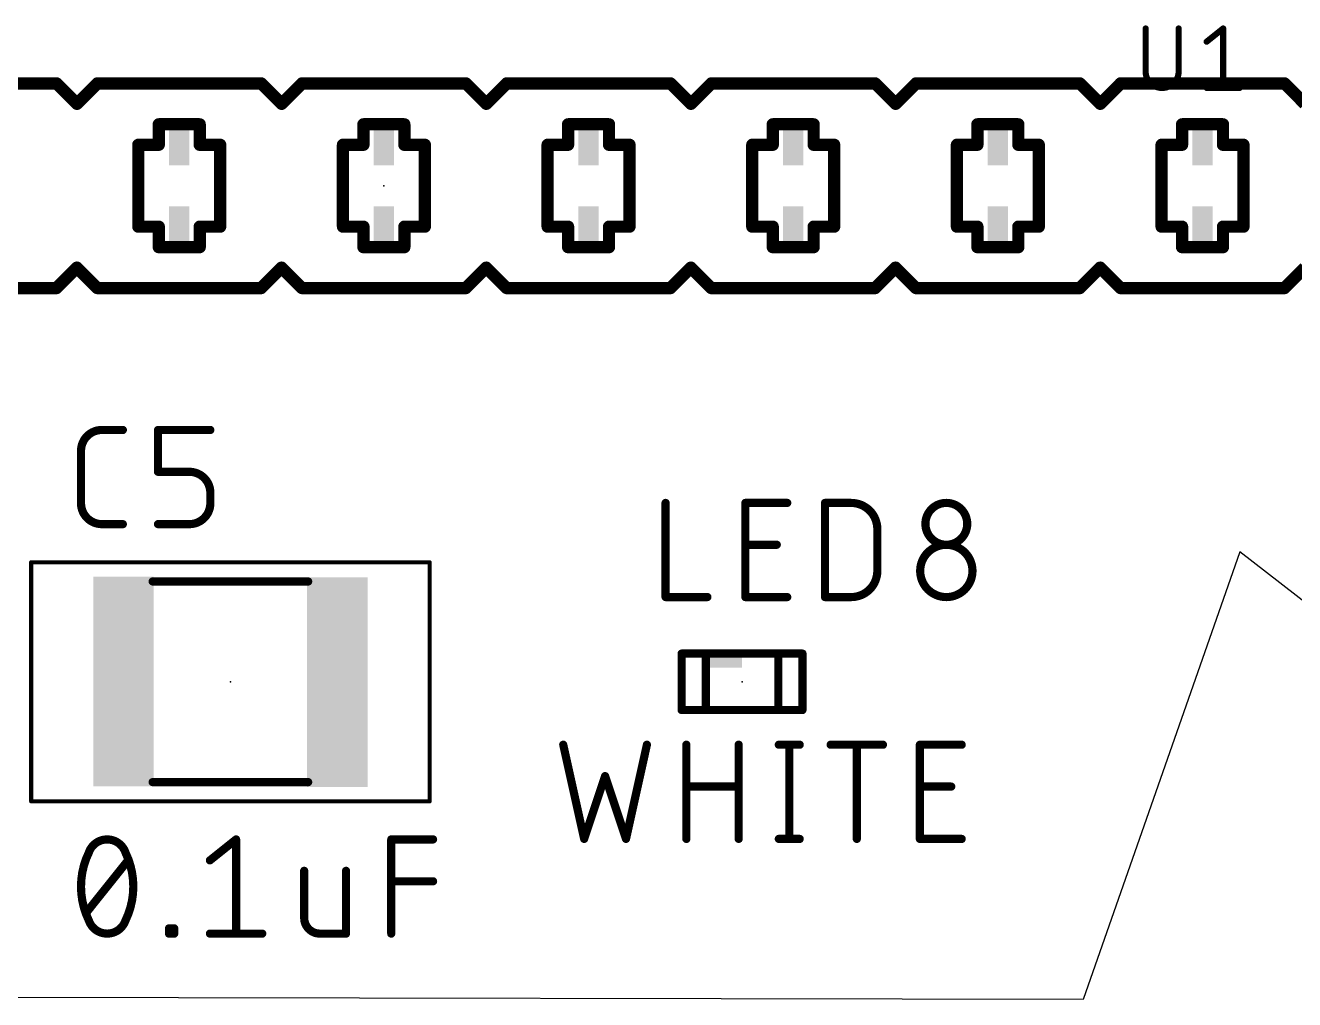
# Model space of a CAD drawing. Extents: x 0 to 116, y 0 to 46.
# Drawn here: x 53.34 to 69.09, y 0.06 to 12.15 of the extents above; entities that cross this region are included whole.
import ezdxf

# ---------------------------------------------------------------- set-up
doc = ezdxf.new("R2010")
doc.units = 0
for name, color, linetype in [('20', 31, 'CONTINUOUS'), ('21', 253, 'CONTINUOUS'), ('23', 53, 'CONTINUOUS'), ('25', 253, 'CONTINUOUS'), ('27', 253, 'CONTINUOUS'), ('39', 12, 'CONTINUOUS'), ('51', 253, 'CONTINUOUS')]:
    doc.layers.add(name, color=color, linetype=linetype)

# ---------------------------------------------------------------- blocks, each defined once
blk = doc.blocks.new('RECT')
blk.add_solid([(-0.5, -0.5), (0.5, -0.5), (-0.5, 0.5), (0.5, 0.5)])

msp = doc.modelspace()

# ---------------------------------------------------------------- linework, layer by layer
at = {"layer": '20'}
for p, q in [((68.4096, 5.6197), (66.4631, 0.0628)), ((75.5362, 0.0628), (68.4096, 5.6197)), ((66.4631, 0.0628), (31.6147, 0.1256))]:
    msp.add_line(p, q, dxfattribs=at)
at = {"layer": '21'}
for points, const_width in [([(53.721, 11.43), (51.689, 11.43)], 0.1524), ([(53.975, 11.176), (53.721, 11.43)], 0.1524), ([(54.229, 11.43), (53.975, 11.176)], 0.1524), ([(56.261, 11.43), (54.229, 11.43)], 0.1524), ([(56.515, 11.176), (56.261, 11.43)], 0.1524), ([(56.769, 11.43), (56.515, 11.176)], 0.1524), ([(58.801, 11.43), (56.769, 11.43)], 0.1524), ([(59.055, 11.176), (58.801, 11.43)], 0.1524), ([(59.309, 11.43), (59.055, 11.176)], 0.1524), ([(61.341, 11.43), (59.309, 11.43)], 0.1524), ([(61.595, 11.176), (61.341, 11.43)], 0.1524), ([(61.849, 11.43), (61.595, 11.176)], 0.1524), ([(63.881, 11.43), (61.849, 11.43)], 0.1524), ([(64.135, 11.176), (63.881, 11.43)], 0.1524), ([(64.389, 11.43), (64.135, 11.176)], 0.1524), ([(66.421, 11.43), (64.389, 11.43)], 0.1524), ([(66.675, 11.176), (66.421, 11.43)], 0.1524), ([(66.929, 11.43), (66.675, 11.176)], 0.1524), ([(68.961, 11.43), (66.929, 11.43)], 0.1524), ([(69.215, 11.176), (68.961, 11.43)], 0.1524), ([(53.721, 8.89), (53.975, 9.144)], 0.1524), ([(53.975, 9.144), (54.229, 8.89)], 0.1524), ([(56.261, 8.89), (56.515, 9.144)], 0.1524), ([(56.515, 9.144), (56.769, 8.89)], 0.1524), ([(58.801, 8.89), (59.055, 9.144)], 0.1524), ([(59.055, 9.144), (59.309, 8.89)], 0.1524), ([(61.341, 8.89), (61.595, 9.144)], 0.1524), ([(61.595, 9.144), (61.849, 8.89)], 0.1524), ([(63.881, 8.89), (64.135, 9.144)], 0.1524), ([(64.135, 9.144), (64.389, 8.89)], 0.1524), ([(66.421, 8.89), (66.675, 9.144)], 0.1524), ([(66.675, 9.144), (66.929, 8.89)], 0.1524), ([(68.961, 8.89), (69.215, 9.144)], 0.1524), ([(51.689, 8.89), (53.721, 8.89)], 0.1524), ([(54.229, 8.89), (56.261, 8.89)], 0.1524), ([(56.769, 8.89), (58.801, 8.89)], 0.1524), ([(59.309, 8.89), (61.341, 8.89)], 0.1524), ([(61.849, 8.89), (63.881, 8.89)], 0.1524), ([(64.389, 8.89), (66.421, 8.89)], 0.1524), ([(66.929, 8.89), (68.961, 8.89)], 0.1524), ([(62.03, 4.3557), (62.43, 4.3557)], 0.1016), ([(62.03, 3.6557), (62.43, 3.6557)], 0.1016)]:
    msp.add_lwpolyline(points, dxfattribs=dict(at, const_width=const_width))
for points, const_width in [([(53.7479, 11.4569, 1), (53.6941, 11.4031)], 0.0762), ([(53.721, 11.3919, 1), (53.721, 11.4681)], 0.0762), ([(54.229, 11.4681, 1), (54.229, 11.3919)], 0.0762), ([(54.2559, 11.4031, 1), (54.2021, 11.4569)], 0.0762), ([(56.2879, 11.4569, 1), (56.2341, 11.4031)], 0.0762), ([(56.261, 11.3919, 1), (56.261, 11.4681)], 0.0762), ([(56.769, 11.4681, 1), (56.769, 11.3919)], 0.0762), ([(56.7959, 11.4031, 1), (56.7421, 11.4569)], 0.0762), ([(58.8279, 11.4569, 1), (58.7741, 11.4031)], 0.0762), ([(58.801, 11.3919, 1), (58.801, 11.4681)], 0.0762), ([(59.309, 11.4681, 1), (59.309, 11.3919)], 0.0762), ([(59.3359, 11.4031, 1), (59.2821, 11.4569)], 0.0762), ([(61.3679, 11.4569, 1), (61.3141, 11.4031)], 0.0762), ([(61.341, 11.3919, 1), (61.341, 11.4681)], 0.0762), ([(61.849, 11.4681, 1), (61.849, 11.3919)], 0.0762), ([(61.8759, 11.4031, 1), (61.8221, 11.4569)], 0.0762), ([(63.9079, 11.4569, 1), (63.8541, 11.4031)], 0.0762), ([(63.881, 11.3919, 1), (63.881, 11.4681)], 0.0762), ([(64.389, 11.4681, 1), (64.389, 11.3919)], 0.0762), ([(64.4159, 11.4031, 1), (64.3621, 11.4569)], 0.0762), ([(66.4479, 11.4569, 1), (66.3941, 11.4031)], 0.0762), ([(66.421, 11.3919, 1), (66.421, 11.4681)], 0.0762), ([(66.929, 11.4681, 1), (66.929, 11.3919)], 0.0762), ([(66.9559, 11.4031, 1), (66.9021, 11.4569)], 0.0762), ([(68.9879, 11.4569, 1), (68.9341, 11.4031)], 0.0762), ([(68.961, 11.3919, 1), (68.961, 11.4681)], 0.0762), ([(53.9481, 11.2029, 1), (54.0019, 11.1491)], 0.0762), ([(53.9481, 11.1491, 1), (54.0019, 11.2029)], 0.0762), ([(56.4881, 11.2029, 1), (56.5419, 11.1491)], 0.0762), ([(56.4881, 11.1491, 1), (56.5419, 11.2029)], 0.0762), ([(59.0281, 11.2029, 1), (59.0819, 11.1491)], 0.0762), ([(59.0281, 11.1491, 1), (59.0819, 11.2029)], 0.0762), ([(61.5681, 11.2029, 1), (61.6219, 11.1491)], 0.0762), ([(61.5681, 11.1491, 1), (61.6219, 11.2029)], 0.0762), ([(64.1081, 11.2029, 1), (64.1619, 11.1491)], 0.0762), ([(64.1081, 11.1491, 1), (64.1619, 11.2029)], 0.0762), ([(66.6481, 11.2029, 1), (66.7019, 11.1491)], 0.0762), ([(66.6481, 11.1491, 1), (66.7019, 11.2029)], 0.0762), ([(54.0019, 9.1709, 1), (53.9481, 9.1171)], 0.0762), ([(54.0019, 9.1171, 1), (53.9481, 9.1709)], 0.0762), ([(56.5419, 9.1709, 1), (56.4881, 9.1171)], 0.0762), ([(56.5419, 9.1171, 1), (56.4881, 9.1709)], 0.0762), ([(59.0819, 9.1709, 1), (59.0281, 9.1171)], 0.0762), ([(59.0819, 9.1171, 1), (59.0281, 9.1709)], 0.0762), ([(61.6219, 9.1709, 1), (61.5681, 9.1171)], 0.0762), ([(61.6219, 9.1171, 1), (61.5681, 9.1709)], 0.0762), ([(64.1619, 9.1709, 1), (64.1081, 9.1171)], 0.0762), ([(64.1619, 9.1171, 1), (64.1081, 9.1709)], 0.0762), ([(66.7019, 9.1709, 1), (66.6481, 9.1171)], 0.0762), ([(66.7019, 9.1171, 1), (66.6481, 9.1709)], 0.0762), ([(53.6941, 8.9169, 1), (53.7479, 8.8631)], 0.0762), ([(53.721, 8.8519, 1), (53.721, 8.9281)], 0.0762), ([(54.229, 8.9281, 1), (54.229, 8.8519)], 0.0762), ([(54.2021, 8.8631, 1), (54.2559, 8.9169)], 0.0762), ([(56.2341, 8.9169, 1), (56.2879, 8.8631)], 0.0762), ([(56.261, 8.8519, 1), (56.261, 8.9281)], 0.0762), ([(56.769, 8.9281, 1), (56.769, 8.8519)], 0.0762), ([(56.7421, 8.8631, 1), (56.7959, 8.9169)], 0.0762), ([(58.7741, 8.9169, 1), (58.8279, 8.8631)], 0.0762), ([(58.801, 8.8519, 1), (58.801, 8.9281)], 0.0762), ([(59.309, 8.9281, 1), (59.309, 8.8519)], 0.0762), ([(59.2821, 8.8631, 1), (59.3359, 8.9169)], 0.0762), ([(61.3141, 8.9169, 1), (61.3679, 8.8631)], 0.0762), ([(61.341, 8.8519, 1), (61.341, 8.9281)], 0.0762), ([(61.849, 8.9281, 1), (61.849, 8.8519)], 0.0762), ([(61.8221, 8.8631, 1), (61.8759, 8.9169)], 0.0762), ([(63.8541, 8.9169, 1), (63.9079, 8.8631)], 0.0762), ([(63.881, 8.8519, 1), (63.881, 8.9281)], 0.0762), ([(64.389, 8.9281, 1), (64.389, 8.8519)], 0.0762), ([(64.3621, 8.8631, 1), (64.4159, 8.9169)], 0.0762), ([(66.3941, 8.9169, 1), (66.4479, 8.8631)], 0.0762), ([(66.421, 8.8519, 1), (66.421, 8.9281)], 0.0762), ([(66.929, 8.9281, 1), (66.929, 8.8519)], 0.0762), ([(66.9021, 8.8631, 1), (66.9559, 8.9169)], 0.0762), ([(68.9341, 8.9169, 1), (68.9879, 8.8631)], 0.0762), ([(68.961, 8.8519, 1), (68.961, 8.9281)], 0.0762), ([(62.03, 4.3811, 1), (62.03, 4.3303)], 0.0508), ([(62.43, 4.3303, 1), (62.43, 4.3811)], 0.0508), ([(62.03, 3.6811, 1), (62.03, 3.6303)], 0.0508), ([(62.43, 3.6303, 1), (62.43, 3.6811)], 0.0508)]:
    msp.add_lwpolyline(points, format="xyb", dxfattribs=dict(at, const_width=const_width))
at = {"layer": '23'}
for p in [(57.785, 10.16), (55.88, 4.0057), (62.23, 4.0057)]:
    msp.add_point(p, dxfattribs=at)
at = {"layer": '25'}
for points, const_width in [([(67.2388, 12.111), (67.2388, 11.5779)], 0.0762), ([(67.6489, 11.5779), (67.6489, 12.111)], 0.0762), ([(67.9962, 11.947), (68.2012, 12.111)], 0.0762), ([(68.2012, 12.111), (68.2012, 11.3728)], 0.0762), ([(67.9962, 11.3728), (68.4063, 11.3728)], 0.0762), ([(54.2854, 7.1299), (54.5451, 7.1299)], 0.1016), ([(54.9816, 6.6106), (54.9816, 7.1299)], 0.1016), ([(54.9816, 7.1299), (55.6307, 7.1299)], 0.1016), ([(54.0258, 6.2211), (54.0258, 6.8703)], 0.1016), ([(55.3711, 6.6106), (54.9816, 6.6106)], 0.1016), ([(55.6307, 6.2211), (55.6307, 6.351)], 0.1016), ([(61.2808, 6.2249), (61.2808, 5.0565)], 0.1016), ([(62.2714, 5.0565), (62.2714, 6.2249)], 0.1016), ([(62.2714, 6.2249), (62.7907, 6.2249)], 0.1016), ([(63.2597, 5.0565), (63.2597, 6.2249)], 0.1016), ([(63.2597, 6.2249), (63.5843, 6.2249)], 0.1016), ([(54.5451, 5.9615), (54.2854, 5.9615)], 0.1016), ([(54.9816, 5.9615), (55.3711, 5.9615)], 0.1016), ([(63.9089, 5.9003), (63.9089, 5.3811)], 0.1016), ([(62.2714, 5.7056), (62.6609, 5.7056)], 0.1016), ([(61.2808, 5.0565), (61.8001, 5.0565)], 0.1016), ([(62.7907, 5.0565), (62.2714, 5.0565)], 0.1016), ([(63.5843, 5.0565), (63.2597, 5.0565)], 0.1016)]:
    msp.add_lwpolyline(points, dxfattribs=dict(at, const_width=const_width))
for points, const_width in [([(67.2579, 12.111, 1), (67.2198, 12.111)], 0.0381), ([(67.668, 12.111, 1), (67.6299, 12.111)], 0.0381), ([(68.2203, 12.111, 1), (68.1822, 12.111)], 0.0381), ([(68.2131, 12.0961, 1), (68.1893, 12.1259)], 0.0381), ([(67.9843, 11.9619, 1), (68.0081, 11.9321)], 0.0381), ([(67.2388, 11.5779, 1), (67.6489, 11.5779)], 0.0762), ([(67.2579, 11.5779, 1), (67.2198, 11.5779)], 0.0381), ([(67.2198, 11.5779, 1), (67.2579, 11.5779)], 0.0381), ([(67.668, 11.5779, 1), (67.6299, 11.5779)], 0.0381), ([(67.6299, 11.5779, 1), (67.668, 11.5779)], 0.0381), ([(67.9962, 11.3919, 1), (67.9962, 11.3538)], 0.0381), ([(68.1822, 11.3728, 1), (68.2203, 11.3728)], 0.0381), ([(68.4063, 11.3538, 1), (68.4063, 11.3919)], 0.0381), ([(54.2854, 7.1299, 0.4142), (54.0258, 6.8703)], 0.1016), ([(54.2854, 7.1553, 1), (54.2854, 7.1045)], 0.0508), ([(54.2854, 7.1045, 1), (54.2854, 7.1553)], 0.0508), ([(54.5451, 7.1045, 1), (54.5451, 7.1553)], 0.0508), ([(55.007, 7.1299, 1), (54.9562, 7.1299)], 0.0508), ([(54.9816, 7.1553, 1), (54.9816, 7.1045)], 0.0508), ([(55.6307, 7.1045, 1), (55.6307, 7.1553)], 0.0508), ([(54.0512, 6.8703, 1), (54.0004, 6.8703)], 0.0508), ([(54.0004, 6.8703, 1), (54.0512, 6.8703)], 0.0508), ([(54.9816, 6.636, 1), (54.9816, 6.5852)], 0.0508), ([(54.9562, 6.6106, 1), (55.007, 6.6106)], 0.0508), ([(55.6307, 6.351, 0.4142), (55.3711, 6.6106)], 0.1016), ([(55.3711, 6.636, 1), (55.3711, 6.5852)], 0.0508), ([(55.3711, 6.5852, 1), (55.3711, 6.636)], 0.0508), ([(55.6561, 6.351, 1), (55.6053, 6.351)], 0.0508), ([(55.6053, 6.351, 1), (55.6561, 6.351)], 0.0508), ([(54.0258, 6.2211, 0.4142), (54.2854, 5.9615)], 0.1016), ([(54.0512, 6.2211, 1), (54.0004, 6.2211)], 0.0508), ([(54.0004, 6.2211, 1), (54.0512, 6.2211)], 0.0508), ([(55.3711, 5.9615, 0.4142), (55.6307, 6.2211)], 0.1016), ([(55.6561, 6.2211, 1), (55.6053, 6.2211)], 0.0508), ([(55.6053, 6.2211, 1), (55.6561, 6.2211)], 0.0508), ([(61.3062, 6.2249, 1), (61.2554, 6.2249)], 0.0508), ([(62.2968, 6.2249, 1), (62.246, 6.2249)], 0.0508), ([(62.2714, 6.2503, 1), (62.2714, 6.1995)], 0.0508), ([(62.7907, 6.1995, 1), (62.7907, 6.2503)], 0.0508), ([(63.2851, 6.2249, 1), (63.2343, 6.2249)], 0.0508), ([(63.2597, 6.2503, 1), (63.2597, 6.1995)], 0.0508), ([(63.9089, 5.9003, 0.4142), (63.5843, 6.2249)], 0.1016), ([(63.5843, 6.2503, 1), (63.5843, 6.1995)], 0.0508), ([(63.5843, 6.1995, 1), (63.5843, 6.2503)], 0.0508), ([(65.025, 5.9653, 1), (64.5057, 5.9653)], 0.1016), ([(54.2854, 5.9869, 1), (54.2854, 5.9361)], 0.0508), ([(54.2854, 5.9361, 1), (54.2854, 5.9869)], 0.0508), ([(54.5451, 5.9361, 1), (54.5451, 5.9869)], 0.0508), ([(54.9816, 5.9869, 1), (54.9816, 5.9361)], 0.0508), ([(55.3711, 5.9869, 1), (55.3711, 5.9361)], 0.0508), ([(55.3711, 5.9361, 1), (55.3711, 5.9869)], 0.0508), ([(64.5057, 5.9653, 1), (65.025, 5.9653)], 0.1016), ([(64.5311, 5.9653, 1), (64.4803, 5.9653)], 0.0508), ([(64.4803, 5.9653, 1), (64.5311, 5.9653)], 0.0508), ([(65.0504, 5.9653, 1), (64.9996, 5.9653)], 0.0508), ([(64.9996, 5.9653, 1), (65.0504, 5.9653)], 0.0508), ([(63.9342, 5.9003, 1), (63.8835, 5.9003)], 0.0508), ([(63.8835, 5.9003, 1), (63.9342, 5.9003)], 0.0508), ([(62.2714, 5.731, 1), (62.2714, 5.6802)], 0.0508), ([(62.6609, 5.6802, 1), (62.6609, 5.731)], 0.0508), ([(65.0899, 5.3811, 1), (64.4408, 5.3811)], 0.1016), ([(63.5843, 5.0565, 0.4142), (63.9089, 5.3811)], 0.1016), ([(63.9342, 5.3811, 1), (63.8835, 5.3811)], 0.0508), ([(63.8835, 5.3811, 1), (63.9342, 5.3811)], 0.0508), ([(64.4408, 5.3811, 1), (65.0899, 5.3811)], 0.1016), ([(64.4662, 5.3811, 1), (64.4154, 5.3811)], 0.0508), ([(64.4154, 5.3811, 1), (64.4662, 5.3811)], 0.0508), ([(65.1153, 5.3811, 1), (65.0645, 5.3811)], 0.0508), ([(65.0645, 5.3811, 1), (65.1153, 5.3811)], 0.0508), ([(61.2808, 5.0819, 1), (61.2808, 5.0311)], 0.0508), ([(61.2554, 5.0565, 1), (61.3062, 5.0565)], 0.0508), ([(61.8001, 5.0311, 1), (61.8001, 5.0819)], 0.0508), ([(62.2714, 5.0819, 1), (62.2714, 5.0311)], 0.0508), ([(62.246, 5.0565, 1), (62.2968, 5.0565)], 0.0508), ([(62.7907, 5.0311, 1), (62.7907, 5.0819)], 0.0508), ([(63.2597, 5.0819, 1), (63.2597, 5.0311)], 0.0508), ([(63.2343, 5.0565, 1), (63.2851, 5.0565)], 0.0508), ([(63.5843, 5.0819, 1), (63.5843, 5.0311)], 0.0508), ([(63.5843, 5.0311, 1), (63.5843, 5.0819)], 0.0508)]:
    msp.add_lwpolyline(points, format="xyb", dxfattribs=dict(at, const_width=const_width))
at = {"layer": '27', "const_width": 0.1016}
for points in [[(60.0108, 3.2249), (60.2704, 2.0565)], [(60.7897, 2.0565), (61.0494, 3.2249)], [(61.539, 2.0565), (61.539, 3.2249)], [(62.1881, 3.2249), (62.1881, 2.0565)], [(62.6863, 3.2249), (62.9459, 3.2249)], [(62.8161, 3.2249), (62.8161, 2.0565)], [(63.3297, 3.2249), (63.9788, 3.2249)], [(63.6543, 2.0565), (63.6543, 3.2249)], [(64.4369, 2.0565), (64.4369, 3.2249)], [(64.4369, 3.2249), (64.9562, 3.2249)], [(60.2704, 2.0565), (60.5301, 2.8354)], [(60.5301, 2.8354), (60.7897, 2.0565)], [(61.539, 2.7056), (62.1881, 2.7056)], [(64.4369, 2.7056), (64.8264, 2.7056)], [(55.626, 1.7903), (55.9505, 2.0499)], [(55.9505, 2.0499), (55.9505, 0.8815)], [(57.8762, 0.8815), (57.8762, 2.0499)], [(57.8762, 2.0499), (58.3954, 2.0499)], [(62.6863, 2.0565), (62.9459, 2.0565)], [(64.9562, 2.0565), (64.4369, 2.0565)], [(54.0907, 1.1411), (54.61, 1.7903)], [(56.7958, 1.6604), (56.7958, 1.0762)], [(57.3151, 0.8815), (57.3151, 1.6604)], [(57.8762, 1.5306), (58.3954, 1.5306)], [(55.118, 0.8815), (55.118, 0.9464)], [(55.118, 0.9464), (55.1829, 0.9464)], [(55.1829, 0.9464), (55.1829, 0.8815)], [(55.1829, 0.8815), (55.118, 0.8815)], [(55.626, 0.8815), (56.2751, 0.8815)], [(56.9905, 0.8815), (57.3151, 0.8815)]]:
    msp.add_lwpolyline(points, dxfattribs=at)
at = {"layer": '27'}
for points, const_width in [([(60.0356, 3.2304, 1), (59.986, 3.2194)], 0.0508), ([(61.0742, 3.2194, 1), (61.0246, 3.2304)], 0.0508), ([(61.5644, 3.2249, 1), (61.5136, 3.2249)], 0.0508), ([(62.2135, 3.2249, 1), (62.1627, 3.2249)], 0.0508), ([(62.6863, 3.2503, 1), (62.6863, 3.1995)], 0.0508), ([(62.8415, 3.2249, 1), (62.7907, 3.2249)], 0.0508), ([(62.9459, 3.1995, 1), (62.9459, 3.2503)], 0.0508), ([(63.3297, 3.2503, 1), (63.3297, 3.1995)], 0.0508), ([(63.6797, 3.2249, 1), (63.6289, 3.2249)], 0.0508), ([(63.9788, 3.1995, 1), (63.9788, 3.2503)], 0.0508), ([(64.4623, 3.2249, 1), (64.4115, 3.2249)], 0.0508), ([(64.4369, 3.2503, 1), (64.4369, 3.1995)], 0.0508), ([(64.9562, 3.1995, 1), (64.9562, 3.2503)], 0.0508), ([(60.5542, 2.8435, 1), (60.506, 2.8274)], 0.0508), ([(60.5542, 2.8274, 1), (60.506, 2.8435)], 0.0508), ([(61.539, 2.731, 1), (61.539, 2.6802)], 0.0508), ([(62.1881, 2.6802, 1), (62.1881, 2.731)], 0.0508), ([(64.4369, 2.731, 1), (64.4369, 2.6802)], 0.0508), ([(64.8264, 2.6802, 1), (64.8264, 2.731)], 0.0508), ([(54.3504, 2.0499, 0.3205), (54.1232, 1.8876)], 0.1016), ([(54.5775, 1.8876, 0.3205), (54.3504, 2.0499)], 0.1016), ([(54.3504, 2.0753, 1), (54.3504, 2.0245)], 0.0508), ([(54.3504, 2.0245, 1), (54.3504, 2.0753)], 0.0508), ([(55.9759, 2.0499, 1), (55.9251, 2.0499)], 0.0508), ([(55.9664, 2.0301, 1), (55.9347, 2.0697)], 0.0508), ([(57.9016, 2.0499, 1), (57.8508, 2.0499)], 0.0508), ([(57.8762, 2.0753, 1), (57.8762, 2.0245)], 0.0508), ([(58.3954, 2.0245, 1), (58.3954, 2.0753)], 0.0508), ([(60.2463, 2.0645, 1), (60.2945, 2.0485)], 0.0508), ([(60.2456, 2.051, 1), (60.2952, 2.062)], 0.0508), ([(60.7649, 2.062, 1), (60.8145, 2.051)], 0.0508), ([(60.7656, 2.0485, 1), (60.8138, 2.0645)], 0.0508), ([(61.5136, 2.0565, 1), (61.5644, 2.0565)], 0.0508), ([(62.1627, 2.0565, 1), (62.2135, 2.0565)], 0.0508), ([(62.6863, 2.0819, 1), (62.6863, 2.0311)], 0.0508), ([(62.7907, 2.0565, 1), (62.8415, 2.0565)], 0.0508), ([(62.9459, 2.0311, 1), (62.9459, 2.0819)], 0.0508), ([(63.6289, 2.0565, 1), (63.6797, 2.0565)], 0.0508), ([(64.4369, 2.0819, 1), (64.4369, 2.0311)], 0.0508), ([(64.4115, 2.0565, 1), (64.4623, 2.0565)], 0.0508), ([(64.9562, 2.0311, 1), (64.9562, 2.0819)], 0.0508), ([(54.1232, 1.8876, 0.1139), (54.0258, 1.4657)], 0.1016), ([(54.0991, 1.8959, 1), (54.1472, 1.8794)], 0.0508), ([(54.146, 1.8765, 1), (54.1003, 1.8988)], 0.0508), ([(54.6004, 1.8988, 1), (54.5547, 1.8765)], 0.0508), ([(54.6749, 1.4657, 0.1139), (54.5775, 1.8876)], 0.1016), ([(54.5535, 1.8794, 1), (54.6016, 1.8959)], 0.0508), ([(54.6298, 1.7744, 1), (54.5902, 1.8061)], 0.0508), ([(55.6101, 1.8101, 1), (55.6419, 1.7704)], 0.0508), ([(56.8212, 1.6604, 1), (56.7704, 1.6604)], 0.0508), ([(57.3405, 1.6604, 1), (57.2897, 1.6604)], 0.0508), ([(57.8762, 1.556, 1), (57.8762, 1.5052)], 0.0508), ([(58.3954, 1.5052, 1), (58.3954, 1.556)], 0.0508), ([(54.0258, 1.4657, 0.1139), (54.1232, 1.0438)], 0.1016), ([(54.0512, 1.4657, 1), (54.0004, 1.4657)], 0.0508), ([(54.0004, 1.4657, 1), (54.0512, 1.4657)], 0.0508), ([(54.5775, 1.0438, 0.1139), (54.6749, 1.4657)], 0.1016), ([(54.7003, 1.4657, 1), (54.6495, 1.4657)], 0.0508), ([(54.6495, 1.4657, 1), (54.7003, 1.4657)], 0.0508), ([(54.0709, 1.157, 1), (54.1105, 1.1253)], 0.0508), ([(56.7958, 1.0762, 0.4142), (56.9905, 0.8815)], 0.1016), ([(56.8212, 1.0762, 1), (56.7704, 1.0762)], 0.0508), ([(54.1472, 1.052, 1), (54.0991, 1.0355)], 0.0508), ([(54.1232, 1.0438, 0.3205), (54.3504, 0.8815)], 0.1016), ([(54.1003, 1.0326, 1), (54.146, 1.0549)], 0.0508), ([(54.3504, 0.8815, 0.3205), (54.5775, 1.0438)], 0.1016), ([(54.5547, 1.0549, 1), (54.6004, 1.0326)], 0.0508), ([(54.6016, 1.0355, 1), (54.5535, 1.052)], 0.0508), ([(55.1434, 0.9464, 1), (55.0926, 0.9464)], 0.0508), ([(55.118, 0.9718, 1), (55.118, 0.921)], 0.0508), ([(55.2083, 0.9464, 1), (55.1575, 0.9464)], 0.0508), ([(55.1829, 0.921, 1), (55.1829, 0.9718)], 0.0508), ([(56.7704, 1.0762, 1), (56.8212, 1.0762)], 0.0508), ([(54.3504, 0.9069, 1), (54.3504, 0.8561)], 0.0508), ([(54.3504, 0.8561, 1), (54.3504, 0.9069)], 0.0508), ([(55.118, 0.9069, 1), (55.118, 0.8561)], 0.0508), ([(55.0926, 0.8815, 1), (55.1434, 0.8815)], 0.0508), ([(55.1575, 0.8815, 1), (55.2083, 0.8815)], 0.0508), ([(55.1829, 0.8561, 1), (55.1829, 0.9069)], 0.0508), ([(55.626, 0.9069, 1), (55.626, 0.8561)], 0.0508), ([(55.9251, 0.8815, 1), (55.9759, 0.8815)], 0.0508), ([(56.2751, 0.8561, 1), (56.2751, 0.9069)], 0.0508), ([(56.9905, 0.9069, 1), (56.9905, 0.8561)], 0.0508), ([(56.9905, 0.8561, 1), (56.9905, 0.9069)], 0.0508), ([(57.2897, 0.8815, 1), (57.3405, 0.8815)], 0.0508), ([(57.3151, 0.8561, 1), (57.3151, 0.9069)], 0.0508), ([(57.8508, 0.8815, 1), (57.9016, 0.8815)], 0.0508)]:
    msp.add_lwpolyline(points, format="xyb", dxfattribs=dict(at, const_width=const_width))
at = {"layer": '39', "const_width": 0.0508}
for points in [[(53.407, 5.4887), (58.353, 5.4887)], [(53.407, 2.5227), (53.407, 5.4887)], [(58.353, 5.4887), (58.353, 2.5227)], [(58.353, 2.5227), (53.407, 2.5227)]]:
    msp.add_lwpolyline(points, dxfattribs=at)
at = {"layer": '39', "const_width": 0.0254}
for points in [[(53.407, 5.5014, 1), (53.407, 5.476)], [(53.4197, 5.4887, 1), (53.3943, 5.4887)], [(58.3657, 5.4887, 1), (58.3403, 5.4887)], [(58.353, 5.476, 1), (58.353, 5.5014)], [(53.407, 2.5354, 1), (53.407, 2.51)], [(53.3943, 2.5227, 1), (53.4197, 2.5227)], [(58.3403, 2.5227, 1), (58.3657, 2.5227)], [(58.353, 2.51, 1), (58.353, 2.5354)]]:
    msp.add_lwpolyline(points, format="xyb", dxfattribs=at)
at = {"layer": '51'}
for points, const_width in [([(54.991, 10.922), (54.991, 10.668)], 0.1524), ([(55.499, 10.922), (54.991, 10.922)], 0.1524), ([(55.499, 10.668), (55.499, 10.922)], 0.1524), ([(57.531, 10.922), (57.531, 10.668)], 0.1524), ([(58.039, 10.922), (57.531, 10.922)], 0.1524), ([(58.039, 10.668), (58.039, 10.922)], 0.1524), ([(60.071, 10.922), (60.071, 10.668)], 0.1524), ([(60.579, 10.922), (60.071, 10.922)], 0.1524), ([(60.579, 10.668), (60.579, 10.922)], 0.1524), ([(62.611, 10.922), (62.611, 10.668)], 0.1524), ([(63.119, 10.922), (62.611, 10.922)], 0.1524), ([(63.119, 10.668), (63.119, 10.922)], 0.1524), ([(65.151, 10.922), (65.151, 10.668)], 0.1524), ([(65.659, 10.922), (65.151, 10.922)], 0.1524), ([(65.659, 10.668), (65.659, 10.922)], 0.1524), ([(67.691, 10.922), (67.691, 10.668)], 0.1524), ([(68.199, 10.922), (67.691, 10.922)], 0.1524), ([(68.199, 10.668), (68.199, 10.922)], 0.1524), ([(54.991, 10.668), (54.737, 10.668)], 0.1524), ([(54.737, 10.668), (54.737, 9.652)], 0.1524), ([(55.753, 10.668), (55.499, 10.668)], 0.1524), ([(55.753, 9.652), (55.753, 10.668)], 0.1524), ([(57.531, 10.668), (57.277, 10.668)], 0.1524), ([(57.277, 10.668), (57.277, 9.652)], 0.1524), ([(58.293, 10.668), (58.039, 10.668)], 0.1524), ([(58.293, 9.652), (58.293, 10.668)], 0.1524), ([(60.071, 10.668), (59.817, 10.668)], 0.1524), ([(59.817, 10.668), (59.817, 9.652)], 0.1524), ([(60.833, 10.668), (60.579, 10.668)], 0.1524), ([(60.833, 9.652), (60.833, 10.668)], 0.1524), ([(62.611, 10.668), (62.357, 10.668)], 0.1524), ([(62.357, 10.668), (62.357, 9.652)], 0.1524), ([(63.373, 10.668), (63.119, 10.668)], 0.1524), ([(63.373, 9.652), (63.373, 10.668)], 0.1524), ([(65.151, 10.668), (64.897, 10.668)], 0.1524), ([(64.897, 10.668), (64.897, 9.652)], 0.1524), ([(65.913, 10.668), (65.659, 10.668)], 0.1524), ([(65.913, 9.652), (65.913, 10.668)], 0.1524), ([(67.691, 10.668), (67.437, 10.668)], 0.1524), ([(67.437, 10.668), (67.437, 9.652)], 0.1524), ([(68.453, 10.668), (68.199, 10.668)], 0.1524), ([(68.453, 9.652), (68.453, 10.668)], 0.1524), ([(54.737, 9.652), (54.991, 9.652)], 0.1524), ([(54.991, 9.652), (54.991, 9.398)], 0.1524), ([(55.499, 9.398), (55.499, 9.652)], 0.1524), ([(55.499, 9.652), (55.753, 9.652)], 0.1524), ([(57.277, 9.652), (57.531, 9.652)], 0.1524), ([(57.531, 9.652), (57.531, 9.398)], 0.1524), ([(58.039, 9.398), (58.039, 9.652)], 0.1524), ([(58.039, 9.652), (58.293, 9.652)], 0.1524), ([(59.817, 9.652), (60.071, 9.652)], 0.1524), ([(60.071, 9.652), (60.071, 9.398)], 0.1524), ([(60.579, 9.398), (60.579, 9.652)], 0.1524), ([(60.579, 9.652), (60.833, 9.652)], 0.1524), ([(62.357, 9.652), (62.611, 9.652)], 0.1524), ([(62.611, 9.652), (62.611, 9.398)], 0.1524), ([(63.119, 9.398), (63.119, 9.652)], 0.1524), ([(63.119, 9.652), (63.373, 9.652)], 0.1524), ([(64.897, 9.652), (65.151, 9.652)], 0.1524), ([(65.151, 9.652), (65.151, 9.398)], 0.1524), ([(65.659, 9.398), (65.659, 9.652)], 0.1524), ([(65.659, 9.652), (65.913, 9.652)], 0.1524), ([(67.437, 9.652), (67.691, 9.652)], 0.1524), ([(67.691, 9.652), (67.691, 9.398)], 0.1524), ([(68.199, 9.398), (68.199, 9.652)], 0.1524), ([(68.199, 9.652), (68.453, 9.652)], 0.1524), ([(54.991, 9.398), (55.499, 9.398)], 0.1524), ([(57.531, 9.398), (58.039, 9.398)], 0.1524), ([(60.071, 9.398), (60.579, 9.398)], 0.1524), ([(62.611, 9.398), (63.119, 9.398)], 0.1524), ([(65.151, 9.398), (65.659, 9.398)], 0.1524), ([(67.691, 9.398), (68.199, 9.398)], 0.1524), ([(54.9148, 5.2503), (56.8452, 5.2503)], 0.1016), ([(61.48, 4.3557), (62.98, 4.3557)], 0.1016), ([(61.48, 3.6557), (61.48, 4.3557)], 0.1016), ([(61.78, 4.3057), (61.78, 3.7057)], 0.1016), ([(62.68, 4.3057), (62.68, 3.7057)], 0.1016), ([(62.98, 4.3557), (62.98, 3.6557)], 0.1016), ([(62.98, 3.6557), (61.48, 3.6557)], 0.1016), ([(54.9148, 2.7611), (56.8452, 2.7611)], 0.1016)]:
    msp.add_lwpolyline(points, dxfattribs=dict(at, const_width=const_width))
for points, const_width in [([(55.0291, 10.922, 1), (54.9529, 10.922)], 0.0762), ([(54.991, 10.9601, 1), (54.991, 10.8839)], 0.0762), ([(55.5371, 10.922, 1), (55.4609, 10.922)], 0.0762), ([(55.499, 10.8839, 1), (55.499, 10.9601)], 0.0762), ([(57.5691, 10.922, 1), (57.4929, 10.922)], 0.0762), ([(57.531, 10.9601, 1), (57.531, 10.8839)], 0.0762), ([(58.0771, 10.922, 1), (58.0009, 10.922)], 0.0762), ([(58.039, 10.8839, 1), (58.039, 10.9601)], 0.0762), ([(60.1091, 10.922, 1), (60.0329, 10.922)], 0.0762), ([(60.071, 10.9601, 1), (60.071, 10.8839)], 0.0762), ([(60.6171, 10.922, 1), (60.5409, 10.922)], 0.0762), ([(60.579, 10.8839, 1), (60.579, 10.9601)], 0.0762), ([(62.6491, 10.922, 1), (62.5729, 10.922)], 0.0762), ([(62.611, 10.9601, 1), (62.611, 10.8839)], 0.0762), ([(63.1571, 10.922, 1), (63.0809, 10.922)], 0.0762), ([(63.119, 10.8839, 1), (63.119, 10.9601)], 0.0762), ([(65.1891, 10.922, 1), (65.1129, 10.922)], 0.0762), ([(65.151, 10.9601, 1), (65.151, 10.8839)], 0.0762), ([(65.6971, 10.922, 1), (65.6209, 10.922)], 0.0762), ([(65.659, 10.8839, 1), (65.659, 10.9601)], 0.0762), ([(67.7291, 10.922, 1), (67.6529, 10.922)], 0.0762), ([(67.691, 10.9601, 1), (67.691, 10.8839)], 0.0762), ([(68.2371, 10.922, 1), (68.1609, 10.922)], 0.0762), ([(68.199, 10.8839, 1), (68.199, 10.9601)], 0.0762), ([(54.737, 10.7061, 1), (54.737, 10.6299)], 0.0762), ([(54.7751, 10.668, 1), (54.6989, 10.668)], 0.0762), ([(54.991, 10.6299, 1), (54.991, 10.7061)], 0.0762), ([(55.499, 10.7061, 1), (55.499, 10.6299)], 0.0762), ([(55.7911, 10.668, 1), (55.7149, 10.668)], 0.0762), ([(55.753, 10.6299, 1), (55.753, 10.7061)], 0.0762), ([(57.277, 10.7061, 1), (57.277, 10.6299)], 0.0762), ([(57.3151, 10.668, 1), (57.2389, 10.668)], 0.0762), ([(57.531, 10.6299, 1), (57.531, 10.7061)], 0.0762), ([(58.039, 10.7061, 1), (58.039, 10.6299)], 0.0762), ([(58.3311, 10.668, 1), (58.2549, 10.668)], 0.0762), ([(58.293, 10.6299, 1), (58.293, 10.7061)], 0.0762), ([(59.817, 10.7061, 1), (59.817, 10.6299)], 0.0762), ([(59.8551, 10.668, 1), (59.7789, 10.668)], 0.0762), ([(60.071, 10.6299, 1), (60.071, 10.7061)], 0.0762), ([(60.579, 10.7061, 1), (60.579, 10.6299)], 0.0762), ([(60.8711, 10.668, 1), (60.7949, 10.668)], 0.0762), ([(60.833, 10.6299, 1), (60.833, 10.7061)], 0.0762), ([(62.357, 10.7061, 1), (62.357, 10.6299)], 0.0762), ([(62.3951, 10.668, 1), (62.3189, 10.668)], 0.0762), ([(62.611, 10.6299, 1), (62.611, 10.7061)], 0.0762), ([(63.119, 10.7061, 1), (63.119, 10.6299)], 0.0762), ([(63.4111, 10.668, 1), (63.3349, 10.668)], 0.0762), ([(63.373, 10.6299, 1), (63.373, 10.7061)], 0.0762), ([(64.897, 10.7061, 1), (64.897, 10.6299)], 0.0762), ([(64.9351, 10.668, 1), (64.8589, 10.668)], 0.0762), ([(65.151, 10.6299, 1), (65.151, 10.7061)], 0.0762), ([(65.659, 10.7061, 1), (65.659, 10.6299)], 0.0762), ([(65.9511, 10.668, 1), (65.8749, 10.668)], 0.0762), ([(65.913, 10.6299, 1), (65.913, 10.7061)], 0.0762), ([(67.437, 10.7061, 1), (67.437, 10.6299)], 0.0762), ([(67.4751, 10.668, 1), (67.3989, 10.668)], 0.0762), ([(67.691, 10.6299, 1), (67.691, 10.7061)], 0.0762), ([(68.199, 10.7061, 1), (68.199, 10.6299)], 0.0762), ([(68.4911, 10.668, 1), (68.4149, 10.668)], 0.0762), ([(68.453, 10.6299, 1), (68.453, 10.7061)], 0.0762), ([(54.9529, 10.668, 1), (55.0291, 10.668)], 0.0762), ([(55.4609, 10.668, 1), (55.5371, 10.668)], 0.0762), ([(57.4929, 10.668, 1), (57.5691, 10.668)], 0.0762), ([(58.0009, 10.668, 1), (58.0771, 10.668)], 0.0762), ([(60.0329, 10.668, 1), (60.1091, 10.668)], 0.0762), ([(60.5409, 10.668, 1), (60.6171, 10.668)], 0.0762), ([(62.5729, 10.668, 1), (62.6491, 10.668)], 0.0762), ([(63.0809, 10.668, 1), (63.1571, 10.668)], 0.0762), ([(65.1129, 10.668, 1), (65.1891, 10.668)], 0.0762), ([(65.6209, 10.668, 1), (65.6971, 10.668)], 0.0762), ([(67.6529, 10.668, 1), (67.7291, 10.668)], 0.0762), ([(68.1609, 10.668, 1), (68.2371, 10.668)], 0.0762), ([(54.737, 9.6901, 1), (54.737, 9.6139)], 0.0762), ([(54.6989, 9.652, 1), (54.7751, 9.652)], 0.0762), ([(55.0291, 9.652, 1), (54.9529, 9.652)], 0.0762), ([(54.991, 9.6139, 1), (54.991, 9.6901)], 0.0762), ([(55.5371, 9.652, 1), (55.4609, 9.652)], 0.0762), ([(55.499, 9.6901, 1), (55.499, 9.6139)], 0.0762), ([(55.7149, 9.652, 1), (55.7911, 9.652)], 0.0762), ([(55.753, 9.6139, 1), (55.753, 9.6901)], 0.0762), ([(57.277, 9.6901, 1), (57.277, 9.6139)], 0.0762), ([(57.2389, 9.652, 1), (57.3151, 9.652)], 0.0762), ([(57.5691, 9.652, 1), (57.4929, 9.652)], 0.0762), ([(57.531, 9.6139, 1), (57.531, 9.6901)], 0.0762), ([(58.0771, 9.652, 1), (58.0009, 9.652)], 0.0762), ([(58.039, 9.6901, 1), (58.039, 9.6139)], 0.0762), ([(58.2549, 9.652, 1), (58.3311, 9.652)], 0.0762), ([(58.293, 9.6139, 1), (58.293, 9.6901)], 0.0762), ([(59.817, 9.6901, 1), (59.817, 9.6139)], 0.0762), ([(59.7789, 9.652, 1), (59.8551, 9.652)], 0.0762), ([(60.1091, 9.652, 1), (60.0329, 9.652)], 0.0762), ([(60.071, 9.6139, 1), (60.071, 9.6901)], 0.0762), ([(60.6171, 9.652, 1), (60.5409, 9.652)], 0.0762), ([(60.579, 9.6901, 1), (60.579, 9.6139)], 0.0762), ([(60.7949, 9.652, 1), (60.8711, 9.652)], 0.0762), ([(60.833, 9.6139, 1), (60.833, 9.6901)], 0.0762), ([(62.357, 9.6901, 1), (62.357, 9.6139)], 0.0762), ([(62.3189, 9.652, 1), (62.3951, 9.652)], 0.0762), ([(62.6491, 9.652, 1), (62.5729, 9.652)], 0.0762), ([(62.611, 9.6139, 1), (62.611, 9.6901)], 0.0762), ([(63.1571, 9.652, 1), (63.0809, 9.652)], 0.0762), ([(63.119, 9.6901, 1), (63.119, 9.6139)], 0.0762), ([(63.3349, 9.652, 1), (63.4111, 9.652)], 0.0762), ([(63.373, 9.6139, 1), (63.373, 9.6901)], 0.0762), ([(64.897, 9.6901, 1), (64.897, 9.6139)], 0.0762), ([(64.8589, 9.652, 1), (64.9351, 9.652)], 0.0762), ([(65.1891, 9.652, 1), (65.1129, 9.652)], 0.0762), ([(65.151, 9.6139, 1), (65.151, 9.6901)], 0.0762), ([(65.6971, 9.652, 1), (65.6209, 9.652)], 0.0762), ([(65.659, 9.6901, 1), (65.659, 9.6139)], 0.0762), ([(65.8749, 9.652, 1), (65.9511, 9.652)], 0.0762), ([(65.913, 9.6139, 1), (65.913, 9.6901)], 0.0762), ([(67.437, 9.6901, 1), (67.437, 9.6139)], 0.0762), ([(67.3989, 9.652, 1), (67.4751, 9.652)], 0.0762), ([(67.7291, 9.652, 1), (67.6529, 9.652)], 0.0762), ([(67.691, 9.6139, 1), (67.691, 9.6901)], 0.0762), ([(68.2371, 9.652, 1), (68.1609, 9.652)], 0.0762), ([(68.199, 9.6901, 1), (68.199, 9.6139)], 0.0762), ([(68.4149, 9.652, 1), (68.4911, 9.652)], 0.0762), ([(68.453, 9.6139, 1), (68.453, 9.6901)], 0.0762), ([(54.991, 9.4361, 1), (54.991, 9.3599)], 0.0762), ([(55.499, 9.3599, 1), (55.499, 9.4361)], 0.0762), ([(57.531, 9.4361, 1), (57.531, 9.3599)], 0.0762), ([(58.039, 9.3599, 1), (58.039, 9.4361)], 0.0762), ([(60.071, 9.4361, 1), (60.071, 9.3599)], 0.0762), ([(60.579, 9.3599, 1), (60.579, 9.4361)], 0.0762), ([(62.611, 9.4361, 1), (62.611, 9.3599)], 0.0762), ([(63.119, 9.3599, 1), (63.119, 9.4361)], 0.0762), ([(65.151, 9.4361, 1), (65.151, 9.3599)], 0.0762), ([(65.659, 9.3599, 1), (65.659, 9.4361)], 0.0762), ([(67.691, 9.4361, 1), (67.691, 9.3599)], 0.0762), ([(68.199, 9.3599, 1), (68.199, 9.4361)], 0.0762), ([(54.9529, 9.398, 1), (55.0291, 9.398)], 0.0762), ([(55.4609, 9.398, 1), (55.5371, 9.398)], 0.0762), ([(57.4929, 9.398, 1), (57.5691, 9.398)], 0.0762), ([(58.0009, 9.398, 1), (58.0771, 9.398)], 0.0762), ([(60.0329, 9.398, 1), (60.1091, 9.398)], 0.0762), ([(60.5409, 9.398, 1), (60.6171, 9.398)], 0.0762), ([(62.5729, 9.398, 1), (62.6491, 9.398)], 0.0762), ([(63.0809, 9.398, 1), (63.1571, 9.398)], 0.0762), ([(65.1129, 9.398, 1), (65.1891, 9.398)], 0.0762), ([(65.6209, 9.398, 1), (65.6971, 9.398)], 0.0762), ([(67.6529, 9.398, 1), (67.7291, 9.398)], 0.0762), ([(68.1609, 9.398, 1), (68.2371, 9.398)], 0.0762), ([(54.9148, 5.2757, 1), (54.9148, 5.2249)], 0.0508), ([(56.8452, 5.2249, 1), (56.8452, 5.2757)], 0.0508), ([(61.48, 4.3811, 1), (61.48, 4.3303)], 0.0508), ([(61.5054, 4.3557, 1), (61.4546, 4.3557)], 0.0508), ([(61.8054, 4.3057, 1), (61.7546, 4.3057)], 0.0508), ([(62.7054, 4.3057, 1), (62.6546, 4.3057)], 0.0508), ([(63.0054, 4.3557, 1), (62.9546, 4.3557)], 0.0508), ([(62.98, 4.3303, 1), (62.98, 4.3811)], 0.0508), ([(61.48, 3.6811, 1), (61.48, 3.6303)], 0.0508), ([(61.4546, 3.6557, 1), (61.5054, 3.6557)], 0.0508), ([(61.7546, 3.7057, 1), (61.8054, 3.7057)], 0.0508), ([(62.6546, 3.7057, 1), (62.7054, 3.7057)], 0.0508), ([(62.9546, 3.6557, 1), (63.0054, 3.6557)], 0.0508), ([(62.98, 3.6303, 1), (62.98, 3.6811)], 0.0508), ([(54.9148, 2.7865, 1), (54.9148, 2.7357)], 0.0508), ([(56.8452, 2.7357, 1), (56.8452, 2.7865)], 0.0508)]:
    msp.add_lwpolyline(points, format="xyb", dxfattribs=dict(at, const_width=const_width))

# ---------------------------------------------------------------- block references
at = {"layer": '21', "xscale": 0.25, "yscale": 0.225}
msp.add_blockref('RECT', (62.105, 4.2932), dxfattribs=at)
at = {"layer": '51'}
for p, xscale, yscale in [((55.245, 10.668), 0.254, 0.508), ((57.785, 10.668), 0.254, 0.508), ((60.325, 10.668), 0.254, 0.508), ((62.865, 10.668), 0.254, 0.508), ((65.405, 10.668), 0.254, 0.508), ((67.945, 10.668), 0.254, 0.508), ((55.245, 9.652), 0.254, 0.508), ((57.785, 9.652), 0.254, 0.508), ((60.325, 9.652), 0.254, 0.508), ((62.865, 9.652), 0.254, 0.508), ((65.405, 9.652), 0.254, 0.508), ((67.945, 9.652), 0.254, 0.508), ((54.5533, 4.0103), 0.7501, 2.5999), ((57.2067, 4.0011), 0.7501, 2.5999), ((62.03, 4.2932), 0.4, 0.225)]:
    msp.add_blockref('RECT', p, dxfattribs=dict(at, xscale=xscale, yscale=yscale))

doc.saveas('drawing.dxf')
